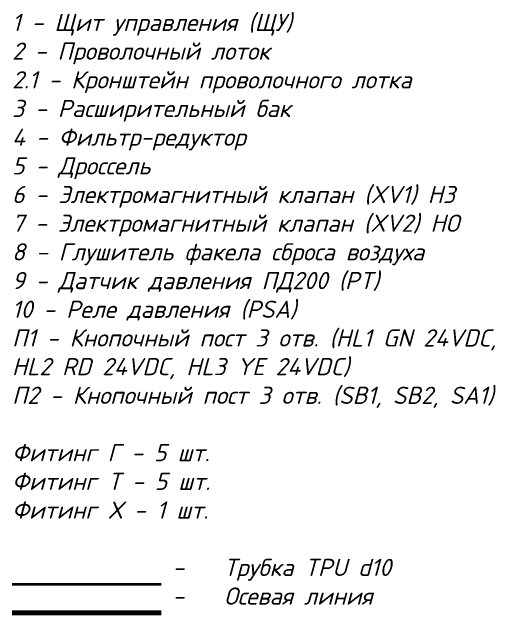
# Model space of a CAD drawing. Header units: millimetres. Extents: x 0 to 53000, y -591 to 24400.
# Drawn here: x 16400 to 17243, y 6455 to 7503 of the extents above; entities that cross this region are included whole.
import ezdxf

# ---------------------------------------------------------------- set-up
doc = ezdxf.new("R2010")
doc.units = ezdxf.units.MM
doc.layers.add('Осевая', color=10, linetype='Continuous', lineweight=100, transparency=0.4)
doc.layers.add('Основная', color=7, linetype='Continuous', lineweight=30)
doc.layers.add('Трубка', color=5, linetype='Continuous', lineweight=40)
doc.styles.add('текст', font='isocpeui.ttf')

msp = doc.modelspace()

# ---------------------------------------------------------------- linework, layer by layer
at = {"layer": 'Осевая'}
msp.add_line((16400, 6455.34085), (16660, 6455.34085), dxfattribs=at)
at = {"layer": 'Трубка'}
msp.add_line((16400, 6505.34085), (16660, 6505.34085), dxfattribs=at)

# ---------------------------------------------------------------- texts
at = {"layer": 'Основная', "insert": (16400, 7500), "char_height": 30, "attachment_point": 1, "style": 'текст'}
msp.add_mtext_dynamic_manual_height_columns('1 - Щит управления (ЩУ)\\P2 - Проволочный лоток\\P2.1 - Кронштейн проволочного лотка\\P3 - Расширительный бак\\P4 - Фильтр-редуктор\\P5 - Дроссель\\P6 - Электромагнитный клапан (XV1) НЗ\\P7 - Электромагнитный клапан (XV2) НО\\P8 - Глушитель факела сброса воздуха\\P9 - Датчик давления ПД200 (PT)\\P10 - Реле давления (PSA)\\PП1 - Кнопочный пост 3 отв. (HL1 GN 24VDC, \\PHL2 RD 24VDC, HL3 YE 24VDC)\\PП2 - Кнопочный пост 3 отв. (SB1, SB2, SA1)\\P\\PФитинг Г - 5 шт.\\PФитинг T - 5 шт.\\PФитинг X - 1 шт.\\P\\P\\pxi-3,l12.31818,t12.31818;-^IТрубка TPU d10\\P-^IОсевая линия', width=1330.5998285, gutter_width=200, heights=[1530.06764], dxfattribs=at)

doc.saveas('drawing.dxf')
